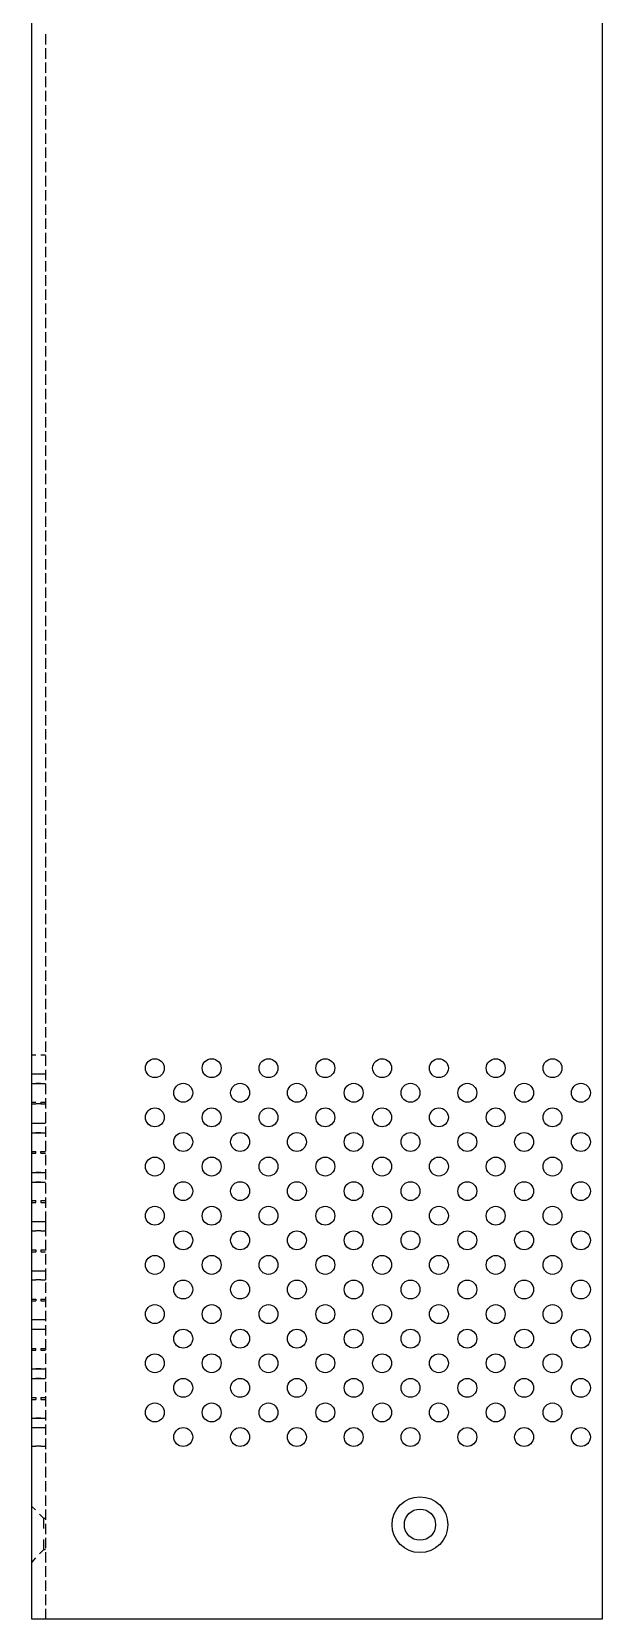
# Model space of a CAD drawing. Extents: x 24 to 486, y -395 to -55.
# Drawn here: x 24.5 to 84.8, y -394.8 to -227 of the extents above; entities that cross this region are included whole.
import ezdxf

# ---------------------------------------------------------------- set-up
doc = ezdxf.new("R2010")
doc.units = 0
doc.layers.add('BLACK', color=7, linetype='CONTINUOUS')

msp = doc.modelspace()

# ---------------------------------------------------------------- linework, layer by layer
at = {"layer": 'BLACK', "linetype": 'CONTINUOUS'}
for p, q in [((24.5, -394.8), (24.5, -154.8)), ((84.75, -154.8), (84.75, -394.8)), ((26, -228.3), (26, -227.2)), ((26, -229.8), (26, -228.7)), ((26, -231.3), (26, -230.2)), ((26, -232.8), (26, -231.7)), ((26, -234.3), (26, -233.2)), ((26, -235.8), (26, -234.7)), ((26, -237.3), (26, -236.2)), ((26, -238.8), (26, -237.7)), ((26, -240.3), (26, -239.2)), ((26, -241.8), (26, -240.7)), ((26, -243.3), (26, -242.2)), ((26, -244.8), (26, -243.7)), ((26, -246.3), (26, -245.2)), ((26, -247.8), (26, -246.7)), ((26, -249.3), (26, -248.2)), ((26, -250.8), (26, -249.7)), ((26, -252.3), (26, -251.2)), ((26, -253.8), (26, -252.7)), ((26, -255.3), (26, -254.2)), ((26, -256.8), (26, -255.7)), ((26, -258.3), (26, -257.2)), ((26, -259.8), (26, -258.7)), ((26, -261.3), (26, -260.2)), ((26, -262.8), (26, -261.7)), ((26, -264.3), (26, -263.2)), ((26, -265.8), (26, -264.7)), ((26, -267.3), (26, -266.2)), ((26, -268.8), (26, -267.7)), ((26, -270.3), (26, -269.2)), ((26, -271.8), (26, -270.7)), ((26, -273.3), (26, -272.2)), ((26, -274.8), (26, -273.7)), ((26, -276.3), (26, -275.2)), ((26, -277.8), (26, -276.7)), ((26, -279.3), (26, -278.2)), ((26, -280.8), (26, -279.7)), ((26, -282.3), (26, -281.2)), ((26, -283.8), (26, -282.7)), ((26, -285.3), (26, -284.2)), ((26, -286.8), (26, -285.7)), ((26, -288.3), (26, -287.2)), ((26, -289.8), (26, -288.7)), ((26, -291.3), (26, -290.2)), ((26, -292.8), (26, -291.7)), ((26, -294.3), (26, -293.2)), ((26, -295.8), (26, -294.7)), ((26, -297.3), (26, -296.2)), ((26, -298.8), (26, -297.7)), ((26, -300.3), (26, -299.2)), ((26, -301.8), (26, -300.7)), ((26, -303.3), (26, -302.2)), ((26, -304.8), (26, -303.7)), ((26, -306.3), (26, -305.2)), ((26, -307.8), (26, -306.7)), ((26, -309.3), (26, -308.2)), ((26, -310.8), (26, -309.7)), ((26, -312.3), (26, -311.2)), ((26, -313.8), (26, -312.7)), ((26, -315.3), (26, -314.2)), ((26, -316.8), (26, -315.7)), ((26, -318.3), (26, -317.2)), ((26, -319.8), (26, -318.7)), ((26, -321.3), (26, -320.2)), ((26, -322.8), (26, -321.7)), ((26, -324.3), (26, -323.2)), ((26, -325.8), (26, -324.7)), ((26, -327.3), (26, -326.2)), ((26, -328.8), (26, -327.7)), ((26, -330.3), (26, -329.2)), ((26, -331.8), (26, -330.7)), ((26, -333.3), (26, -332.2)), ((26, -334.8), (26, -333.7)), ((24.5, -335.110075), (24.944499, -335.110075)), ((25.452499, -335.110075), (25.960498, -335.110075)), ((26, -336.3), (26, -335.2)), ((24.5, -337.142075), (24.944499, -337.142075)), ((24.944499, -337.142075), (25.452499, -337.142075)), ((25.452499, -337.142075), (25.960498, -337.142075)), ((26, -337.8), (26, -336.7)), ((24.5, -338.158077), (24.944499, -338.158077)), ((24.5, -338.158077), (25.452499, -338.158077)), ((25.452499, -338.158077), (24.944499, -338.158077)), ((25.452499, -338.158077), (25.960498, -338.158077)), ((26, -339.3), (26, -338.2)), ((24.5, -340.126579), (24.944499, -340.126579)), ((24.5, -340.317071), (24.5, -340.126579)), ((24.5, -340.317071), (24.944499, -340.317071)), ((25.452499, -340.317071), (24.944499, -340.317071)), ((25.452499, -340.126579), (25.960498, -340.126579)), ((25.452499, -340.126579), (25.452499, -340.317071)), ((25.452499, -340.317071), (25.960498, -340.317071)), ((25.960498, -340.317071), (25.960498, -340.126579)), ((26, -340.8), (26, -339.7)), ((24.5, -342.349071), (24.944499, -342.349071)), ((24.944499, -342.349071), (25.452499, -342.349071)), ((25.452499, -342.349071), (25.960498, -342.349071)), ((26, -342.3), (26, -341.2)), ((24.5, -343.36507), (24.944499, -343.36507)), ((24.5, -343.36507), (25.452499, -343.36507)), ((25.452499, -343.36507), (24.944499, -343.36507)), ((25.452499, -343.36507), (25.960498, -343.36507)), ((26, -343.8), (26, -342.7)), ((24.5, -345.333575), (24.5, -345.524067)), ((24.5, -345.333575), (24.944499, -345.333575)), ((24.5, -345.524067), (24.944499, -345.524067)), ((24.944499, -345.524067), (24.944499, -345.333575)), ((25.452499, -345.524067), (25.452499, -345.333575)), ((25.452499, -345.333575), (25.960498, -345.333575)), ((25.452499, -345.524067), (25.960498, -345.524067)), ((26, -345.3), (26, -344.2)), ((26, -346.8), (26, -345.7)), ((26, -348.3), (26, -347.2)), ((24.5, -347.55607), (25.452499, -347.55607)), ((24.5, -347.55607), (24.944499, -347.55607)), ((24.5, -348.572069), (25.452499, -348.572069)), ((24.5, -348.572069), (24.944499, -348.572069)), ((25.452499, -347.55607), (24.944499, -347.55607)), ((25.452499, -348.572069), (24.944499, -348.572069)), ((25.452499, -347.55607), (25.960498, -347.55607)), ((25.452499, -348.572069), (25.960498, -348.572069)), ((26, -349.8), (26, -348.7)), ((24.5, -350.54055), (24.944499, -350.54055)), ((24.5, -350.54055), (24.5, -350.731063)), ((24.5, -350.731063), (24.944499, -350.731063)), ((24.944499, -350.731063), (24.944499, -350.54055)), ((25.452499, -350.54055), (25.960498, -350.54055)), ((25.452499, -350.54055), (25.452499, -350.731063)), ((25.452499, -350.731063), (25.960498, -350.731063)), ((26, -351.3), (26, -350.2)), ((26, -352.8), (26, -351.7)), ((24.5, -353.715546), (24.5, -352.763066)), ((24.5, -352.763066), (24.944499, -352.763066)), ((24.5, -353.715546), (24.944499, -353.715546)), ((24.944499, -352.763066), (25.452499, -352.763066)), ((25.452499, -353.715546), (24.944499, -353.715546)), ((25.452499, -352.763066), (25.960498, -352.763066)), ((25.452499, -353.715546), (25.960498, -353.715546)), ((25.960498, -352.763066), (25.960498, -353.715546)), ((26, -354.3), (26, -353.2)), ((24.5, -355.747546), (24.944499, -355.747546)), ((24.5, -355.938062), (24.5, -355.747546)), ((24.944499, -355.747546), (24.944499, -355.938062)), ((25.452499, -355.747546), (25.960498, -355.747546)), ((25.452499, -355.747546), (25.452499, -355.938062)), ((26, -355.8), (26, -354.7)), ((24.5, -355.938062), (24.944499, -355.938062)), ((25.452499, -355.938062), (25.960498, -355.938062)), ((26, -357.3), (26, -356.2)), ((24.5, -357.970062), (24.944499, -357.970062)), ((24.5, -358.922542), (24.5, -357.970062)), ((24.5, -358.922542), (24.944499, -358.922542)), ((24.944499, -357.970062), (25.452499, -357.970062)), ((25.452499, -358.922542), (24.944499, -358.922542)), ((25.452499, -357.970062), (25.960498, -357.970062)), ((25.452499, -358.922542), (25.960498, -358.922542)), ((25.960498, -357.970062), (25.960498, -358.922542)), ((26, -358.8), (26, -357.7)), ((26, -360.3), (26, -359.2)), ((26, -361.8), (26, -360.7)), ((24.5, -361.145048), (24.5, -360.954545)), ((24.5, -360.954545), (24.944499, -360.954545)), ((24.5, -361.145048), (24.944499, -361.145048)), ((24.944499, -360.954545), (24.944499, -361.145048)), ((25.452499, -360.954545), (25.452499, -361.145048)), ((25.452499, -360.954545), (25.960498, -360.954545)), ((25.452499, -361.145048), (25.960498, -361.145048)), ((26, -363.3), (26, -362.2)), ((24.5, -363.113542), (24.944499, -363.113542)), ((24.5, -364.129541), (24.944499, -364.129541)), ((24.944499, -363.113542), (25.452499, -363.113542)), ((24.944499, -364.129541), (25.452499, -364.129541)), ((25.452499, -363.113542), (25.960498, -363.113542)), ((25.452499, -364.129541), (25.960498, -364.129541)), ((26, -364.8), (26, -363.7)), ((26, -366.3), (26, -365.2)), ((24.5, -366.161541), (24.5, -366.352044)), ((24.5, -366.161541), (24.944499, -366.161541)), ((24.5, -366.352044), (24.944499, -366.352044)), ((24.944499, -366.352044), (24.944499, -366.161541)), ((25.452499, -366.161541), (25.960498, -366.161541)), ((25.452499, -366.161541), (25.452499, -366.352044)), ((25.452499, -366.352044), (25.960498, -366.352044)), ((26, -367.8), (26, -366.7)), ((24.5, -368.320539), (24.944499, -368.320539)), ((24.5, -368.320539), (25.452499, -368.320539)), ((25.452499, -368.320539), (24.944499, -368.320539)), ((25.452499, -368.320539), (25.960498, -368.320539)), ((26, -369.3), (26, -368.2)), ((24.5, -369.336537), (24.944499, -369.336537)), ((24.5, -369.336537), (25.452499, -369.336537)), ((25.452499, -369.336537), (24.944499, -369.336537)), ((25.452499, -369.336537), (25.960498, -369.336537)), ((26, -370.8), (26, -369.7)), ((24.5, -371.559032), (24.5, -371.368537)), ((24.5, -371.368537), (24.944499, -371.368537)), ((24.5, -371.559032), (24.944499, -371.559032)), ((24.944499, -371.368537), (24.944499, -371.559032)), ((25.452499, -371.368537), (25.960498, -371.368537)), ((25.452499, -371.368537), (25.452499, -371.559032)), ((25.452499, -371.559032), (25.960498, -371.559032)), ((26, -372.3), (26, -371.2)), ((24.5, -373.527532), (24.944499, -373.527532)), ((24.5, -373.527532), (25.452499, -373.527532)), ((25.452499, -373.527532), (24.944499, -373.527532)), ((25.452499, -373.527532), (25.960498, -373.527532)), ((26, -373.8), (26, -372.7)), ((26, -375.3), (26, -374.2)), ((24.5, -374.543533), (24.944499, -374.543533)), ((24.944499, -374.543533), (25.452499, -374.543533)), ((25.452499, -374.543533), (25.960498, -374.543533)), ((26, -376.8), (26, -375.7)), ((24.5, -376.512028), (24.944499, -376.512028)), ((25.452499, -376.512028), (24.944499, -376.512028)), ((25.452499, -376.512028), (25.960498, -376.512028)), ((26, -378.3), (26, -377.2)), ((26, -379.8), (26, -378.7)), ((26, -381.3), (26, -380.2)), ((26, -382.8), (26, -381.7)), ((24.880999, -383.243022), (24.5, -382.86202)), ((25.769998, -384.132019), (25.325499, -383.687517)), ((25.769998, -385.211517), (25.769998, -384.132019)), ((25.960498, -384.132019), (25.769998, -384.132019)), ((25.833498, -384.132019), (25.769998, -384.132019)), ((25.896998, -384.132019), (25.833498, -384.132019)), ((26, -384.3), (26, -383.2)), ((26, -385.8), (26, -384.7)), ((25.769998, -387.434009), (25.325499, -387.878514)), ((25.769998, -387.434009), (25.769998, -386.354511)), ((25.833498, -387.434009), (25.769998, -387.434009)), ((25.833498, -387.434009), (25.896998, -387.434009)), ((25.960498, -387.434009), (25.896998, -387.434009)), ((26, -387.3), (26, -386.2)), ((26, -388.8), (26, -387.7)), ((24.880999, -388.323016), (24.5, -388.767508)), ((26, -390.3), (26, -389.2)), ((26, -391.8), (26, -390.7)), ((26, -393.3), (26, -392.2)), ((26, -394.8), (26, -393.7)), ((84.75, -394.8), (24.5, -394.8))]:
    msp.add_line(p, q, dxfattribs=at)
at = {"layer": 'BLACK'}
for centre, radius in [((37.5, -336.535156), 1), ((43.5, -336.535156), 1), ((49.5, -336.535156), 1), ((55.5, -336.535156), 1), ((61.5, -336.535156), 1), ((67.5, -336.535156), 1), ((73.5, -336.535156), 1), ((79.5, -336.535156), 1), ((40.5, -339.135156), 1), ((46.5, -339.135156), 1), ((52.5, -339.135156), 1), ((58.5, -339.135156), 1), ((64.5, -339.135156), 1), ((70.5, -339.135156), 1), ((76.5, -339.135156), 1), ((82.5, -339.135156), 1), ((37.5, -341.735156), 1), ((43.5, -341.735156), 1), ((49.5, -341.735156), 1), ((55.5, -341.735156), 1), ((61.5, -341.735156), 1), ((67.5, -341.735156), 1), ((73.5, -341.735156), 1), ((79.5, -341.735156), 1), ((40.5, -344.335156), 1), ((46.5, -344.335156), 1), ((52.5, -344.335156), 1), ((58.5, -344.335156), 1), ((64.5, -344.335156), 1), ((70.5, -344.335156), 1), ((76.5, -344.335156), 1), ((82.5, -344.335156), 1), ((37.5, -346.935156), 1), ((43.5, -346.935156), 1), ((49.5, -346.935156), 1), ((55.5, -346.935156), 1), ((61.5, -346.935156), 1), ((67.5, -346.935156), 1), ((73.5, -346.935156), 1), ((79.5, -346.935156), 1), ((40.5, -349.535156), 1), ((46.5, -349.535156), 1), ((52.5, -349.535156), 1), ((58.5, -349.535156), 1), ((64.5, -349.535156), 1), ((70.5, -349.535156), 1), ((76.5, -349.535156), 1), ((82.5, -349.535156), 1), ((37.5, -352.135156), 1), ((43.5, -352.135156), 1), ((49.5, -352.135156), 1), ((55.5, -352.135156), 1), ((61.5, -352.135156), 1), ((67.5, -352.135156), 1), ((73.5, -352.135156), 1), ((79.5, -352.135156), 1), ((40.5, -354.735156), 1), ((46.5, -354.735156), 1), ((52.5, -354.735156), 1), ((58.5, -354.735156), 1), ((64.5, -354.735156), 1), ((70.5, -354.735156), 1), ((76.5, -354.735156), 1), ((82.5, -354.735156), 1), ((37.5, -357.335156), 1), ((43.5, -357.335156), 1), ((49.5, -357.335156), 1), ((55.5, -357.335156), 1), ((61.5, -357.335156), 1), ((67.5, -357.335156), 1), ((73.5, -357.335156), 1), ((79.5, -357.335156), 1), ((40.5, -359.935156), 1), ((46.5, -359.935156), 1), ((52.5, -359.935156), 1), ((58.5, -359.935156), 1), ((64.5, -359.935156), 1), ((70.5, -359.935156), 1), ((76.5, -359.935156), 1), ((82.5, -359.935156), 1), ((37.5, -362.535156), 1), ((43.5, -362.535156), 1), ((49.5, -362.535156), 1), ((55.5, -362.535156), 1), ((61.5, -362.535156), 1), ((67.5, -362.535156), 1), ((73.5, -362.535156), 1), ((79.5, -362.535156), 1), ((40.5, -365.135156), 1), ((46.5, -365.135156), 1), ((52.5, -365.135156), 1), ((58.5, -365.135156), 1), ((64.5, -365.135156), 1), ((70.5, -365.135156), 1), ((76.5, -365.135156), 1), ((82.5, -365.135156), 1), ((37.5, -367.735156), 1), ((43.5, -367.735156), 1), ((49.5, -367.735156), 1), ((55.5, -367.735156), 1), ((61.5, -367.735156), 1), ((67.5, -367.735156), 1), ((73.5, -367.735156), 1), ((79.5, -367.735156), 1), ((40.5, -370.335156), 1), ((46.5, -370.335156), 1), ((52.5, -370.335156), 1), ((58.5, -370.335156), 1), ((64.5, -370.335156), 1), ((70.5, -370.335156), 1), ((76.5, -370.335156), 1), ((82.5, -370.335156), 1), ((37.5, -372.935156), 1), ((43.5, -372.935156), 1), ((49.5, -372.935156), 1), ((55.5, -372.935156), 1), ((61.5, -372.935156), 1), ((67.5, -372.935156), 1), ((73.5, -372.935156), 1), ((79.5, -372.935156), 1), ((40.5, -375.535156), 1), ((46.5, -375.535156), 1), ((52.5, -375.535156), 1), ((58.5, -375.535156), 1), ((64.5, -375.535156), 1), ((70.5, -375.535156), 1), ((76.5, -375.535156), 1), ((82.5, -375.535156), 1), ((65.5, -384.8), 2.95), ((65.5, -384.8), 1.65)]:
    msp.add_circle(centre, radius, dxfattribs=at)

doc.saveas('drawing.dxf')
